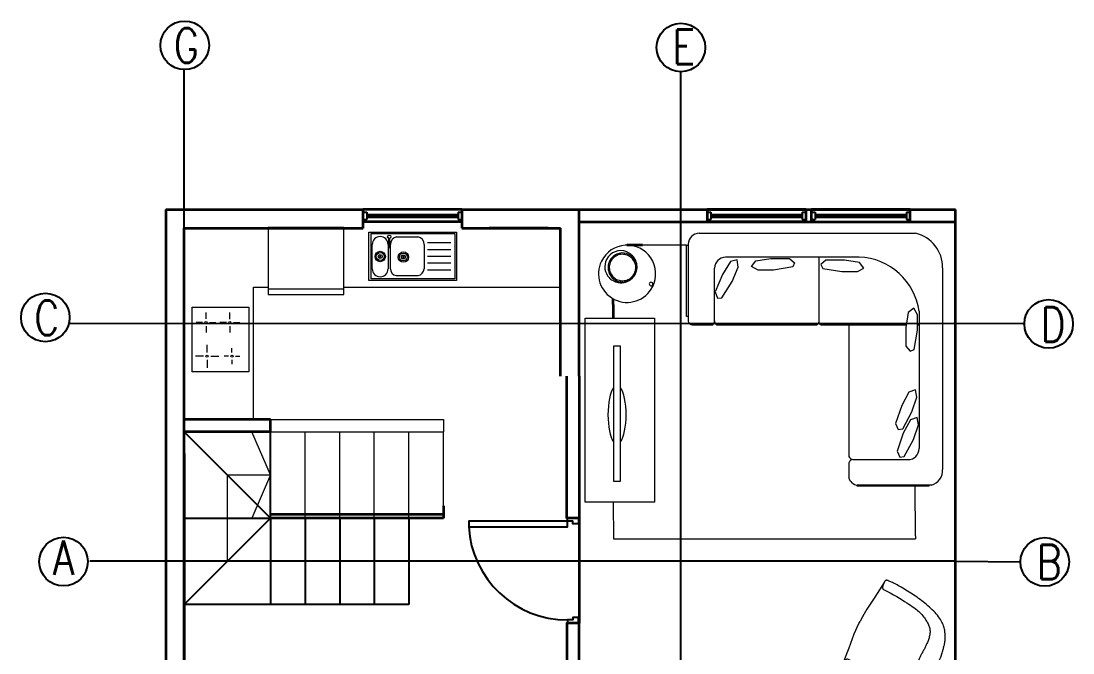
# Model space of a CAD drawing. Header units: inches. Extents: x 50.5 to 85.9, y 49.8 to 74.1.
# Drawn here: x 59.67 to 68.19, y 68.98 to 74.1 of the extents above; entities that cross this region are included whole.
import ezdxf

# ---------------------------------------------------------------- set-up
doc = ezdxf.new("R2010")
doc.units = ezdxf.units.IN
doc.header["$MEASUREMENT"] = 0
doc.linetypes.add('HIDDEN', pattern=[0.375, 0.25, -0.125])
for name, color, linetype, lineweight in [('A-DETL-MBND', 3, 'Continuous', 18), ('A-DOOR-FULL', 4, 'Continuous', 25), ('A-FLOR-LEVL', 7, 'Continuous', 35), ('A-FLOR-OVHD', 3, 'HIDDEN', 18), ('A-FLOR-STRS', 4, 'Continuous', 25), ('A-FURNITURE', 7, 'Continuous', 20), ('A-GLAZ-FULL', 4, 'Continuous', 25), ('A-WALL-FULL-EXTR', 7, 'Continuous', 35), ('A-WALL-FULL-INTR', 7, 'Continuous', 35), ('SEZIONI_medie_small_section', 2, 'Continuous', 25)]:
    doc.layers.add(name, color=color, linetype=linetype, lineweight=lineweight)
doc.styles.add('E-ROMANS', font='romans.shx', dxfattribs={"width": 0.8})

# ---------------------------------------------------------------- blocks, each defined once
blk = doc.blocks.new('A$C0A122CAD')
at = {"color": 7}
for points in [[(-87.8, 66.83), (-88.46, 66.83), (-89.05, 66.82), (-89.58, 66.8), (-90.06, 66.77), (-90.48, 66.74), (-90.87, 66.71), (-91.23, 66.67), (-91.56, 66.63), (-91.87, 66.59), (-92.18, 66.55), (-92.49, 66.5), (-92.8, 66.45), (-93.13, 66.39), (-93.49, 66.32), (-93.87, 66.25), (-94.3, 66.16), (-94.77, 66.07), (-95.28, 65.97), (-95.82, 65.86), (-96.37, 65.75), (-96.93, 65.64), (-97.48, 65.52), (-98.02, 65.41), (-98.53, 65.3), (-99, 65.2), (-99.45, 65.1), (-99.87, 64.99), (-100.29, 64.88), (-100.72, 64.75), (-101.15, 64.61), (-101.61, 64.44), (-102.11, 64.25), (-102.64, 64.02), (-103.21, 63.77), (-103.81, 63.48), (-104.43, 63.18), (-105.06, 62.85), (-105.7, 62.5), (-106.34, 62.13), (-106.97, 61.74), (-107.59, 61.34), (-108.19, 60.92), (-108.79, 60.47), (-109.37, 59.99), (-109.95, 59.47), (-110.51, 58.9), (-111.08, 58.27), (-111.63, 57.58), (-112.19, 56.83), (-112.74, 56.01), (-113.28, 55.12), (-113.81, 54.18), (-114.33, 53.18), (-114.83, 52.13), (-115.3, 51.03), (-115.76, 49.88), (-116.18, 48.69), (-116.58, 47.46), (-116.95, 46.21), (-117.3, 44.93), (-117.63, 43.63), (-117.93, 42.33), (-118.22, 41.03), (-118.48, 39.74), (-118.73, 38.46), (-118.96, 37.19), (-119.18, 35.93), (-119.38, 34.68), (-119.56, 33.43), (-119.73, 32.18), (-119.88, 30.93), (-120.01, 29.67), (-120.14, 28.41), (-120.24, 27.15), (-120.34, 25.9), (-120.42, 24.67), (-120.49, 23.47), (-120.55, 22.3), (-120.6, 21.18), (-120.64, 20.11), (-120.67, 19.1), (-120.69, 18.15), (-120.71, 17.26), (-120.71, 16.44), (-120.71, 15.68), (-120.7, 14.99), (-120.69, 14.36), (-120.67, 13.8), (-120.64, 13.31), (-120.61, 12.88), (-120.57, 12.5), (-120.52, 12.18), (-120.45, 11.9), (-120.38, 11.67), (-120.3, 11.47), (-120.2, 11.3), (-120.09, 11.16), (-119.96, 11.05), (-119.81, 10.96), (-119.64, 10.88), (-119.46, 10.83), (-119.25, 10.79), (-119.01, 10.76), (-118.75, 10.74), (-118.46, 10.73), (-118.15, 10.74), (-117.82, 10.74), (-117.48, 10.76), (-117.14, 10.79), (-116.79, 10.82), (-116.44, 10.85), (-116.1, 10.9), (-115.77, 10.95), (-115.46, 11.01), (-115.17, 11.09), (-114.89, 11.19), (-114.63, 11.33), (-114.4, 11.49), (-114.19, 11.7), (-114, 11.96)], [(-88.17, 66.83), (-87.5, 66.83), (-86.91, 66.82), (-86.38, 66.8), (-85.91, 66.77), (-85.48, 66.74), (-85.1, 66.71), (-84.74, 66.67), (-84.41, 66.63), (-84.09, 66.59), (-83.79, 66.55), (-83.48, 66.5), (-83.17, 66.45), (-82.83, 66.39), (-82.48, 66.32), (-82.09, 66.25), (-81.66, 66.16), (-81.19, 66.07), (-80.68, 65.97), (-80.15, 65.86), (-79.59, 65.75), (-79.04, 65.64), (-78.48, 65.52), (-77.95, 65.41), (-77.44, 65.3), (-76.97, 65.2), (-76.52, 65.1), (-76.09, 64.99), (-75.67, 64.88), (-75.25, 64.75), (-74.81, 64.61), (-74.35, 64.44), (-73.86, 64.25), (-73.33, 64.02), (-72.76, 63.77), (-72.16, 63.48), (-71.54, 63.18), (-70.91, 62.85), (-70.27, 62.5), (-69.63, 62.13), (-69, 61.74), (-68.38, 61.34), (-67.77, 60.92), (-67.18, 60.47), (-66.6, 59.99), (-66.02, 59.47), (-65.45, 58.9), (-64.89, 58.27), (-64.33, 57.58), (-63.78, 56.83), (-63.23, 56.01), (-62.68, 55.12), (-62.15, 54.18), (-61.64, 53.18), (-61.14, 52.13), (-60.66, 51.03), (-60.21, 49.88), (-59.78, 48.69), (-59.39, 47.46), (-59.01, 46.21), (-58.66, 44.93), (-58.34, 43.63), (-58.03, 42.33), (-57.75, 41.03), (-57.48, 39.74), (-57.23, 38.46), (-57, 37.19), (-56.79, 35.93), (-56.59, 34.68), (-56.41, 33.43), (-56.24, 32.18), (-56.09, 30.93), (-55.95, 29.67), (-55.83, 28.41), (-55.72, 27.15), (-55.63, 25.9), (-55.55, 24.67), (-55.48, 23.47), (-55.42, 22.3), (-55.37, 21.18), (-55.33, 20.11), (-55.3, 19.1), (-55.27, 18.15), (-55.26, 17.26), (-55.25, 16.44), (-55.25, 15.68), (-55.26, 14.99), (-55.28, 14.36), (-55.3, 13.8), (-55.32, 13.31), (-55.36, 12.88), (-55.4, 12.5), (-55.45, 12.18), (-55.51, 11.9), (-55.58, 11.67), (-55.67, 11.47), (-55.77, 11.3), (-55.88, 11.16), (-56.01, 11.05), (-56.16, 10.96), (-56.32, 10.88), (-56.51, 10.83), (-56.72, 10.79), (-56.95, 10.76), (-57.22, 10.74), (-57.5, 10.73), (-57.81, 10.74), (-58.14, 10.74), (-58.48, 10.76), (-58.83, 10.79), (-59.18, 10.82), (-59.53, 10.85), (-59.87, 10.9), (-60.19, 10.95), (-60.5, 11.01), (-60.8, 11.09), (-61.08, 11.19), (-61.33, 11.33), (-61.57, 11.49), (-61.78, 11.7), (-61.97, 11.96)], [(-114, 11.96), (-113.97, 14.82), (-113.9, 17.51), (-113.8, 20.03), (-113.67, 22.38), (-113.51, 24.57), (-113.35, 26.6), (-113.17, 28.47), (-113, 30.19), (-112.83, 31.77), (-112.67, 33.2), (-112.51, 34.52), (-112.34, 35.74), (-112.15, 36.88), (-111.95, 37.94), (-111.72, 38.95), (-111.47, 39.92), (-111.18, 40.87), (-110.87, 41.8), (-110.52, 42.7), (-110.16, 43.57), (-109.78, 44.41), (-109.39, 45.22), (-108.99, 45.99), (-108.58, 46.72), (-108.18, 47.4), (-107.78, 48.05), (-107.37, 48.65), (-106.96, 49.22), (-106.54, 49.75), (-106.1, 50.25), (-105.66, 50.71), (-105.2, 51.13), (-104.72, 51.53), (-104.23, 51.89), (-103.72, 52.22), (-103.18, 52.52), (-102.63, 52.8), (-102.06, 53.05), (-101.47, 53.27), (-100.86, 53.47), (-100.23, 53.65), (-99.59, 53.8), (-98.94, 53.94), (-98.28, 54.05), (-97.62, 54.15), (-96.96, 54.23), (-96.32, 54.3), (-95.69, 54.35), (-95.08, 54.39), (-94.48, 54.42), (-93.91, 54.44), (-93.34, 54.46), (-92.77, 54.47), (-92.21, 54.47), (-91.65, 54.48), (-91.09, 54.48), (-90.52, 54.48), (-89.96, 54.48), (-89.42, 54.48), (-88.94, 54.49), (-88.51, 54.49), (-88.17, 54.48), (-87.93, 54.48), (-87.8, 54.47)], [(-61.97, 11.96), (-61.99, 14.82), (-62.06, 17.51), (-62.17, 20.03), (-62.3, 22.38), (-62.45, 24.57), (-62.62, 26.6), (-62.79, 28.47), (-62.97, 30.19), (-63.13, 31.77), (-63.29, 33.2), (-63.46, 34.52), (-63.63, 35.74), (-63.81, 36.88), (-64.02, 37.94), (-64.24, 38.95), (-64.5, 39.92), (-64.78, 40.87), (-65.1, 41.8), (-65.44, 42.7), (-65.81, 43.57), (-66.19, 44.41), (-66.58, 45.22), (-66.98, 45.99), (-67.38, 46.72), (-67.78, 47.4), (-68.19, 48.05), (-68.6, 48.65), (-69.01, 49.22), (-69.43, 49.75), (-69.86, 50.25), (-70.31, 50.71), (-70.77, 51.13), (-71.24, 51.53), (-71.74, 51.89), (-72.25, 52.22), (-72.78, 52.52), (-73.33, 52.8), (-73.9, 53.05), (-74.49, 53.27), (-75.1, 53.47), (-75.73, 53.65), (-76.38, 53.8), (-77.03, 53.94), (-77.69, 54.05), (-78.35, 54.15), (-79.01, 54.23), (-79.65, 54.3), (-80.28, 54.35), (-80.89, 54.39), (-81.48, 54.42), (-82.06, 54.44), (-82.63, 54.46), (-83.19, 54.47), (-83.75, 54.47), (-84.32, 54.48), (-84.88, 54.48), (-85.45, 54.48), (-86.01, 54.48), (-86.54, 54.48), (-87.03, 54.49), (-87.45, 54.49), (-87.8, 54.48), (-88.04, 54.48), (-88.17, 54.47)], [(-118.31, 10.73), (-106.82, 9.68), (-97.16, 8.49), (-89.58, 8.12), (-87.98, 8.1)], [(-57.66, 10.73), (-69.15, 9.68), (-78.81, 8.49), (-86.39, 8.12), (-87.98, 8.1)]]:
    blk.add_lwpolyline(points, dxfattribs=at)

msp = doc.modelspace()

# ---------------------------------------------------------------- linework, layer by layer
at = {"layer": 'A-DETL-MBND', "color": 2}
msp.add_line((65.0151, 66.0138), (65.0151, 73.6913), dxfattribs=at)
at = {"layer": 'A-DOOR-FULL', "linetype": 'Continuous'}
for points in [[(64.0952, 70.0493), (64.0952, 70.0743), (64.1852, 70.0743), (64.1852, 70.0293), (64.1402, 70.0293), (64.1402, 70.0493), (64.0952, 70.0493)], [(63.2952, 70.0043), (64.0952, 70.0043), (64.0952, 70.0493), (63.2952, 70.0493), (63.2952, 70.0043)], [(64.0952, 69.2493), (64.0952, 69.2243), (64.1852, 69.2243), (64.1852, 69.2693), (64.1402, 69.2693), (64.1402, 69.2493), (64.0952, 69.2493)]]:
    msp.add_lwpolyline(points, dxfattribs=at)
msp.add_arc((64.0961, 70.0516), 0.8023, 183.38109, 269.93414, dxfattribs=at)
at = {"layer": 'A-FLOR-LEVL', "linetype": 'Continuous'}
for p, q in [((63.2402, 72.5743), (62.4402, 72.5743)), ((65.0151, 72.5743), (67.2402, 72.5743)), ((66.0279, 72.5743), (65.2279, 72.5743)), ((65.2279, 72.5743), (65.2279, 72.4743)), ((66.0279, 72.5743), (66.0279, 72.4743)), ((66.8731, 72.5743), (66.0731, 72.5743)), ((66.0731, 72.4743), (66.0731, 72.5743)), ((66.8731, 72.4743), (66.8731, 72.5743)), ((63.2402, 72.4743), (62.4402, 72.4743)), ((64.1902, 72.4743), (67.2402, 72.4743)), ((64.1902, 72.4743), (67.2402, 72.4743)), ((66.0279, 72.4743), (65.2279, 72.4743)), ((66.0279, 72.4743), (66.0731, 72.4743))]:
    msp.add_line(p, q, dxfattribs=at)
msp.add_lwpolyline([(64.1902, 70.0743), (64.1902, 69.2243)], dxfattribs=at)
at = {"layer": 'A-FLOR-OVHD', "linetype": 'Continuous'}
for p, q in [((65.3779, 72.4743), (65.8779, 72.4743)), ((61.6902, 70.8743), (63.0902, 70.8743)), ((63.0902, 70.8743), (63.0902, 70.7743)), ((61.6902, 70.7743), (63.0902, 70.7743)), ((61.9702, 70.0743), (61.9702, 70.7743)), ((62.2502, 70.0743), (62.2502, 70.7743)), ((62.5302, 70.0743), (62.5302, 70.7743)), ((62.8102, 70.0743), (62.8102, 70.7743)), ((63.0902, 70.1743), (63.0902, 70.7743)), ((61.3402, 69.7243), (61.3402, 70.4243)), ((61.3402, 70.4243), (61.6902, 70.4243)), ((62.8102, 69.7243), (61.3402, 69.7243))]:
    msp.add_line(p, q, dxfattribs=at)
for points in [[(61.6902, 70.4243), (61.5389, 70.7743)], [(61.6902, 70.4243), (61.5389, 70.0743)]]:
    msp.add_lwpolyline(points, dxfattribs=at)
at = {"layer": 'A-FLOR-STRS', "linetype": 'Continuous', "ltscale": 0.001}
for q in [(60.9902, 70.7743), (61.6902, 70.7743)]:
    msp.add_line((61.6902, 70.0743), q, dxfattribs=at)
at = {"layer": 'A-FLOR-STRS', "linetype": 'Continuous'}
for p, q in [((60.9902, 70.0743), (61.6902, 70.0743)), ((61.6902, 70.0743), (61.6902, 69.3743)), ((61.9702, 70.0743), (61.9702, 69.3743)), ((62.2502, 70.0743), (62.2502, 69.3743)), ((62.5302, 70.0743), (62.5302, 69.3743)), ((62.8102, 70.0743), (62.8102, 69.3743)), ((62.8102, 69.3743), (60.9902, 69.3743))]:
    msp.add_line(p, q, dxfattribs=at)
at = {"layer": 'A-FLOR-STRS', "linetype": 'Continuous', "ltscale": 15}
msp.add_line((61.6902, 70.0743), (60.9902, 69.3743), dxfattribs=at)
at = {"layer": 'A-FURNITURE', "color": 0, "linetype": 'Continuous'}
for p, q in [((61.6716, 72.4234), (61.6716, 71.8857)), ((62.2834, 71.8857), (62.2834, 72.4234)), ((65.1641, 72.3832), (66.9175, 72.3832)), ((62.5141, 72.0944), (62.5141, 72.2918)), ((62.6423, 72.2918), (62.6423, 72.0944)), ((62.6458, 72.3418), (62.6458, 72.3105)), ((62.6458, 72.3105), (62.6458, 72.2677)), ((62.6497, 72.3192), (62.6497, 72.3408)), ((62.653, 72.3192), (62.6497, 72.3192)), ((62.653, 72.3408), (62.653, 72.3192)), ((62.657, 72.3193), (62.657, 72.3418)), ((62.657, 72.2677), (62.657, 72.3193)), ((62.6609, 72.0944), (62.6609, 72.2918)), ((62.7104, 72.3546), (62.8833, 72.3546)), ((62.9355, 72.2918), (62.9355, 72.0944)), ((62.9612, 72.3076), (63.1519, 72.3076)), ((62.6458, 72.2677), (62.657, 72.2677)), ((62.9612, 72.2525), (63.1519, 72.2525)), ((65.0594, 72.2855), (64.7049, 72.287)), ((62.9605, 72.1422), (63.1519, 72.1422)), ((62.9615, 72.1975), (63.1519, 72.1975)), ((62.7086, 72.0395), (62.8847, 72.0395)), ((62.9612, 72.0859), (63.1519, 72.0859)), ((67.1361, 72.1038), (67.1361, 70.4694)), ((62.2834, 71.9309), (61.6716, 71.9309)), ((61.6716, 71.8857), (62.2834, 71.8857)), ((62.2834, 71.8857), (62.2834, 71.9309)), ((61.1666, 71.6882), (61.1666, 71.7398)), ((61.36, 71.6879), (61.36, 71.7402)), ((61.1382, 71.6588), (61.0858, 71.6588)), ((61.1666, 71.6312), (61.1666, 71.5783)), ((61.1957, 71.6588), (61.2471, 71.6588)), ((61.3313, 71.6592), (61.2794, 71.6592)), ((61.3601, 71.6306), (61.3601, 71.5788)), ((61.3884, 71.6592), (61.4404, 71.6592)), ((61.1758, 71.4161), (61.1758, 71.48)), ((61.3772, 71.4155), (61.3772, 71.4515)), ((64.4683, 71.4679), (64.4683, 70.3738)), ((64.5268, 71.4679), (64.4683, 71.4679)), ((64.5268, 70.3738), (64.5268, 71.4679)), ((61.1469, 71.387), (61.0826, 71.387)), ((61.1758, 71.3579), (61.1758, 71.2935)), ((61.2048, 71.387), (61.2692, 71.387)), ((61.3485, 71.3868), (61.3126, 71.3868)), ((61.3772, 71.358), (61.3772, 71.3226)), ((61.406, 71.3868), (61.4418, 71.3868)), ((64.4683, 70.3738), (64.5268, 70.3738)), ((66.917, 69.9309), (66.9131, 70.3341)), ((64.4652, 70.2047), (64.4681, 69.9072)), ((64.4681, 69.9072), (66.917, 69.9072)), ((66.917, 69.9309), (66.917, 69.9072))]:
    msp.add_line(p, q, dxfattribs=at)
at = {"layer": 'A-FURNITURE', "color": 7, "linetype": 'Continuous'}
for p, q in [((65.0737, 72.2937), (65.0737, 71.6705)), ((66.4607, 72.1894), (65.3771, 72.1894)), ((66.1337, 72.1894), (66.1337, 71.6618)), ((65.2877, 71.6666), (65.2877, 72.0999)), ((66.9456, 71.751), (66.9456, 70.638)), ((65.107, 71.6411), (65.273, 71.6412)), ((65.3023, 71.6412), (66.1162, 71.6415)), ((66.1511, 71.6415), (66.8414, 71.6418)), ((66.3766, 71.6333), (66.3766, 70.575)), ((66.932, 71.6418), (66.9456, 71.6418)), ((66.3766, 70.5221), (66.3766, 70.3958)), ((66.4094, 70.5485), (66.8561, 70.5485)), ((67.0452, 70.3415), (66.4437, 70.3415))]:
    msp.add_line(p, q, dxfattribs=at)
at = {"layer": 'A-FURNITURE', "linetype": 'Continuous'}
for p, q in [((61.5505, 70.8755), (61.5505, 71.9463)), ((61.5505, 71.9463), (61.6716, 71.9463)), ((62.2834, 71.9463), (64.04, 71.9463)), ((64.2403, 71.6947), (64.8009, 71.6947))]:
    msp.add_line(p, q, dxfattribs=at)
at = {"layer": 'A-FURNITURE', "color": 0, "linetype": 'Continuous'}
for points in [[(63.1958, 71.9991), (62.4882, 71.9991, -0.414214), (62.4874, 71.9999), (62.4874, 72.3914, -0.414214), (62.4882, 72.3922), (63.1958, 72.3922, -0.414214), (63.1966, 72.3914), (63.1966, 71.9999, -0.414214)], [(62.5059, 72.3798), (63.1806, 72.3798, -0.425509), (63.1823, 72.3784), (63.1823, 72.0142, -0.376877), (63.1812, 72.0129), (62.506, 72.0129, -0.388157), (62.5044, 72.0145), (62.5044, 72.3785, -0.39883)], [(61.054, 71.2618), (61.054, 71.7839, -0.414214), (61.0546, 71.7845), (61.514, 71.7845, -0.414214), (61.5146, 71.7839), (61.5146, 71.2612), (61.0546, 71.2612, -0.414214)]]:
    msp.add_lwpolyline(points, format="xyb", close=True, dxfattribs=at)
for points in [[(64.6464, 72.0531), (64.6485, 72.0576), (64.6505, 72.0622), (64.6522, 72.0668), (64.6538, 72.0715), (64.6552, 72.0763), (64.6564, 72.0812), (64.6575, 72.0861), (64.6583, 72.091), (64.6589, 72.096), (64.6594, 72.101), (64.6596, 72.1061), (64.6596, 72.1111), (64.6595, 72.1162), (64.6591, 72.1213), (64.6585, 72.1264), (64.6578, 72.1315), (64.6568, 72.1366), (64.6556, 72.1417), (64.6542, 72.1467), (64.6526, 72.1517), (64.6508, 72.1566), (64.6488, 72.1615), (64.6466, 72.1664), (64.6441, 72.1711), (64.6415, 72.1758), (64.6387, 72.1804), (64.6357, 72.1849), (64.6325, 72.1893), (64.6291, 72.1935), (64.6255, 72.1976), (64.6218, 72.2016), (64.6179, 72.2055), (64.6138, 72.2092), (64.6096, 72.2127), (64.6052, 72.2161), (64.6007, 72.2193), (64.596, 72.2223), (64.5912, 72.2251), (64.5864, 72.2278), (64.5814, 72.2302), (64.5763, 72.2324)], [(64.4601, 72.0016), (64.465, 71.9989), (64.4699, 71.9963), (64.4749, 71.994), (64.48, 71.9918), (64.4852, 71.9899), (64.4905, 71.9882), (64.4958, 71.9866), (64.5011, 71.9854), (64.5065, 71.9843), (64.512, 71.9834), (64.5174, 71.9828), (64.5229, 71.9824), (64.5283, 71.9822), (64.5337, 71.9823), (64.5391, 71.9825), (64.5445, 71.983), (64.5498, 71.9837), (64.5551, 71.9846), (64.5603, 71.9857), (64.5654, 71.987), (64.5705, 71.9885), (64.5755, 71.9902), (64.5803, 71.9921), (64.5851, 71.9941), (64.5898, 71.9964), (64.5943, 71.9988), (64.5988, 72.0014), (64.6031, 72.0041), (64.6073, 72.007), (64.6113, 72.0101), (64.6153, 72.0133), (64.619, 72.0167), (64.6226, 72.0201), (64.6261, 72.0238), (64.6294, 72.0275), (64.6326, 72.0314), (64.6356, 72.0353), (64.6384, 72.0394), (64.6411, 72.0436), (64.6436, 72.0479), (64.646, 72.0523), (64.6464, 72.0531)], [(64.8009, 71.6947), (64.8009, 70.2047), (64.2403, 70.2047), (64.2403, 71.6947)]]:
    msp.add_lwpolyline(points, dxfattribs=at)
at = {"layer": 'A-FURNITURE', "color": 7, "linetype": 'Continuous'}
for points in [[(65.0594, 72.2855), (65.0737, 72.2855), (65.0737, 71.709), (65.0594, 71.709)], [(66.4437, 70.3415), (67.0251, 70.3415), (67.0251, 70.3341), (66.4437, 70.3341)]]:
    msp.add_lwpolyline(points, close=True, dxfattribs=at)
for points in [[(65.4309, 71.9925), (65.4786, 72.1085), (65.4711, 72.1679), (65.417, 72.1534), (65.3521, 72.0488), (65.2941, 71.9076), (65.3116, 71.8579), (65.3481, 71.8588), (65.4309, 71.9925)], [(65.7657, 72.0844), (65.6403, 72.0844), (65.5882, 72.1139), (65.6222, 72.1584), (65.7436, 72.1787), (65.8963, 72.1787), (65.9356, 72.1437), (65.9209, 72.1103), (65.7657, 72.0844)], [(66.3201, 72.0718), (66.4455, 72.0718), (66.4976, 72.1013), (66.4637, 72.1458), (66.3422, 72.1661), (66.1896, 72.1661), (66.1502, 72.1311), (66.165, 72.0976), (66.3201, 72.0718)], [(66.932, 71.5971), (66.932, 71.7225), (66.9024, 71.7746), (66.858, 71.7407), (66.8377, 71.6192), (66.8377, 71.4666), (66.8727, 71.4272), (66.9061, 71.442), (66.932, 71.5971)], [(66.8869, 70.9354), (66.9273, 71.0541), (66.9161, 71.1129), (66.863, 71.0951), (66.8047, 70.9867), (66.7556, 70.8421), (66.7761, 70.7936), (66.8125, 70.7968), (66.8869, 70.9354)], [(66.8994, 70.7111), (66.9398, 70.8298), (66.9286, 70.8887), (66.8756, 70.8708), (66.8173, 70.7624), (66.7681, 70.6179), (66.7886, 70.5693), (66.825, 70.5725), (66.8994, 70.7111)]]:
    msp.add_lwpolyline(points, dxfattribs=at)
at = {"layer": 'A-FURNITURE', "color": 0, "linetype": 'Continuous'}
for centre, radius in [((62.6514, 72.3547), 0.014), ((62.5784, 72.1946), 0.042), ((62.5784, 72.1946), 0.0317), ((62.5784, 72.1946), 0.0157), ((62.7659, 72.1903), 0.042), ((62.7659, 72.1903), 0.0317), ((62.7659, 72.1903), 0.0157), ((62.5784, 72.1946), 0.00498), ((62.7659, 72.1903), 0.00498), ((61.167, 71.6591), 0.00977), ((61.3598, 71.659), 0.00907), ((61.1754, 71.3868), 0.00903), ((61.3772, 71.3871), 0.00893)]:
    msp.add_circle(centre, radius, dxfattribs=at)
at = {"layer": 'A-FURNITURE', "color": 7, "linetype": 'Continuous'}
for centre, radius, start, end in [((65.1641, 72.2937), 0.0895, 90, 180), ((66.8506, 72.1056), 0.2854, 359.62521, 76.46335), ((65.3771, 72.0999), 0.0895, 90, 180), ((66.4407, 71.6799), 0.5099, 8.02146, 87.7588), ((65.107, 71.6747), 0.0336, 187.07991, 270), ((65.2518, 71.6704), 0.0361, 305.96146, 6.03927), ((65.3236, 71.6704), 0.0361, 173.96073, 234.03854), ((66.1119, 71.6629), 0.0218, 281.39535, 357.14127), ((66.1555, 71.6629), 0.0218, 182.85873, 258.42114), ((66.3955, 71.6222), 0.022, 117.8423, 149.74503), ((66.8561, 70.638), 0.0895, 270, 0), ((66.413, 70.5866), 0.0383, 197.76583, 264.587), ((66.413, 70.5104), 0.0383, 95.413, 162.23417), ((67.0141, 70.4598), 0.1223, 284.70452, 4.47615), ((66.4528, 70.4217), 0.0805, 192.25071, 265.28233)]:
    msp.add_arc(centre, radius, start, end, dxfattribs=at)
at = {"layer": 'A-FURNITURE', "color": 0, "linetype": 'Continuous'}
for centre, radius, start, end in [((62.5782, 72.2918), 0.0641, 0, 180), ((62.7255, 72.2918), 0.0646, 103.47059, 180), ((62.8725, 72.2925), 0.063, 359.32088, 80.15951), ((64.579, 72.0545), 0.2318, 333.52319, 153.52319), ((64.579, 72.0545), 0.2318, 153.52319, 333.52319), ((62.5782, 72.0944), 0.0641, 180, 0), ((62.7163, 72.0944), 0.0555, 180, 261.94104), ((62.8738, 72.1006), 0.0621, 280.14192, 354.29102), ((64.4982, 72.0764), 0.0839, 219.22343, 243.04488), ((64.7734, 71.9719), 0.0145, 153.52319, 333.52319), ((64.7734, 71.9719), 0.0145, 333.52319, 153.52319)]:
    msp.add_arc(centre, radius, start, end, dxfattribs=at)
for centre, major_axis, ratio, start_param, end_param in [((64.5265, 72.1129), (0.0577, 0.1159), 0.984808, 6.351563, 7.853982), ((64.5412, 72.1055), (0.0527, 0.1059), 0.984808, 0.872665, 1.22173), ((64.5412, 72.1055), (0.0527, 0.1059), 0.984808, 0.523599, 0.872665), ((64.5412, 72.1055), (0.0527, 0.1059), 0.984808, 6.108652, 6.806784), ((64.5265, 72.1129), (0.0577, 0.1159), 0.984808, 1.570796, 2.792527), ((64.5412, 72.1055), (0.0527, 0.1059), 0.984808, 1.570796, 1.919862), ((64.5412, 72.1055), (0.0527, 0.1059), 0.984808, 1.22173, 1.570796), ((64.5412, 72.1055), (0.0527, 0.1059), 0.984808, 5.410521, 6.108652), ((64.5412, 72.1055), (0.0527, 0.1059), 0.984808, 5.061455, 5.410521), ((64.5412, 72.1055), (0.0527, 0.1059), 0.984808, 1.919862, 2.268928), ((64.5412, 72.1055), (0.0527, 0.1059), 0.984808, 2.268928, 2.617994), ((64.5412, 72.1055), (0.0527, 0.1059), 0.984808, 2.617994, 3.316126), ((64.5412, 72.1055), (0.0527, 0.1059), 0.984808, 4.014257, 4.712389), ((64.5412, 72.1055), (0.0527, 0.1059), 0.984808, 4.712389, 5.061455), ((64.5412, 72.1055), (0.0527, 0.1059), 0.984808, 3.316126, 4.014257), ((64.4976, 70.9123), (0, 0.2387), 0.307659, 0.4108, 2.730793), ((64.4976, 70.9123), (0, 0.2387), 0.307659, 3.551393, 5.873385)]:
    msp.add_ellipse(centre, major_axis=major_axis, ratio=ratio, start_param=start_param, end_param=end_param, dxfattribs=at)
for points, knots in [([(64.5281, 72.2115), (64.5211, 72.2106), (64.5073, 72.2075), (64.4943, 72.2019), (64.4883, 72.1984)], [0.6875, 0.6875, 0.6875, 0.6875, 0.75, 0.8125, 0.8125, 0.8125, 0.8125]), ([(64.4379, 72.1336), (64.4361, 72.1268), (64.4337, 72.1129), (64.4342, 72.0988), (64.4352, 72.0918)], [0.0625, 0.0625, 0.0625, 0.0625, 0.125, 0.1875, 0.1875, 0.1875, 0.1875]), ([(64.6486, 72.1186), (64.6477, 72.1255), (64.6428, 72.1462), (64.632, 72.1647), (64.6227, 72.1753)], [0.1875, 0.1875, 0.1875, 0.1875, 0.25, 0.375, 0.375, 0.375, 0.375]), ([(64.4352, 72.0918), (64.4361, 72.0848), (64.4394, 72.0711), (64.4452, 72.0583), (64.4488, 72.0522)], [0.1875, 0.1875, 0.1875, 0.1875, 0.25, 0.3125, 0.3125, 0.3125, 0.3125]), ([(64.4488, 72.0522), (64.4523, 72.0461), (64.4605, 72.0346), (64.4708, 72.025), (64.4764, 72.0207)], [0.3125, 0.3125, 0.3125, 0.3125, 0.375, 0.4375, 0.4375, 0.4375, 0.4375]), ([(64.6127, 72.0241), (64.6181, 72.0287), (64.6278, 72.0389), (64.6353, 72.0507), (64.6384, 72.0571)], [0.875, 0.875, 0.875, 0.875, 0.9375, 1, 1, 1, 1]), ([(64.4764, 72.0207), (64.482, 72.0164), (64.4999, 72.0052), (64.5207, 71.9995), (64.5347, 71.9984)], [0.4375, 0.4375, 0.4375, 0.4375, 0.5, 0.625, 0.625, 0.625, 0.625])]:
    msp.add_open_spline(points, degree=3, knots=knots, dxfattribs=at)
for points in [[(64.5491, 72.2119), (64.5421, 72.2125), (64.5351, 72.2123), (64.5281, 72.2114)], [(64.5699, 72.2083), (64.5631, 72.2102), (64.5561, 72.2114), (64.5491, 72.2119)], [(64.5895, 72.2008), (64.5832, 72.204), (64.5766, 72.2065), (64.5698, 72.2084)], [(64.4453, 72.1533), (64.4422, 72.1469), (64.4397, 72.1404), (64.4379, 72.1336)], [(64.4565, 72.1711), (64.4522, 72.1655), (64.4485, 72.1596), (64.4453, 72.1533)], [(64.471, 72.1863), (64.4657, 72.1817), (64.4606, 72.1768), (64.4565, 72.1711)], [(64.4883, 72.1984), (64.4821, 72.195), (64.4765, 72.1908), (64.471, 72.1863)], [(64.6227, 72.1753), (64.6134, 72.1858), (64.6021, 72.1946), (64.5895, 72.2008)], [(64.6384, 72.0571), (64.6416, 72.0635), (64.6441, 72.07), (64.6459, 72.0768)], [(64.6459, 72.0768), (64.6477, 72.0835), (64.6489, 72.0905), (64.6493, 72.0975)], [(64.6493, 72.0975), (64.6498, 72.1046), (64.6495, 72.1116), (64.6486, 72.1186)], [(64.5347, 71.9984), (64.5487, 71.9974), (64.5628, 71.9992), (64.5763, 72.0035)], [(64.5763, 72.0035), (64.5829, 72.0057), (64.5894, 72.0085), (64.5955, 72.012)], [(64.5955, 72.012), (64.6016, 72.0154), (64.6073, 72.0196), (64.6127, 72.0241)]]:
    msp.add_open_spline(points, degree=3, dxfattribs=at)
at = {"layer": 'A-GLAZ-FULL', "linetype": 'Continuous'}
for p, q in [((62.4402, 72.5543), (62.4702, 72.5543)), ((63.2102, 72.5543), (63.2402, 72.5543)), ((65.2279, 72.5543), (65.2579, 72.5543)), ((65.9979, 72.5543), (66.0279, 72.5543)), ((66.0731, 72.5543), (66.1031, 72.5543)), ((66.8431, 72.5543), (66.8731, 72.5543)), ((62.4402, 72.4943), (62.4702, 72.4943)), ((62.4702, 72.5343), (63.2102, 72.5343)), ((62.4702, 72.5243), (63.2102, 72.5243)), ((62.4702, 72.5143), (63.2102, 72.5143)), ((63.2102, 72.4943), (63.2402, 72.4943)), ((65.2279, 72.4943), (65.2579, 72.4943)), ((65.2579, 72.5343), (65.9979, 72.5343)), ((65.2579, 72.5243), (65.9979, 72.5243)), ((65.2579, 72.5143), (65.9979, 72.5143)), ((65.9979, 72.4943), (66.0279, 72.4943)), ((66.0731, 72.4943), (66.1031, 72.4943)), ((66.1031, 72.5343), (66.8431, 72.5343)), ((66.1031, 72.5243), (66.8431, 72.5243)), ((66.1031, 72.5143), (66.8431, 72.5143)), ((66.8431, 72.4943), (66.8731, 72.4943))]:
    msp.add_line(p, q, dxfattribs=at)
at = {"layer": 'A-GLAZ-FULL', "linetype": 'Continuous', "ltscale": 0.001}
for p, q in [((62.4702, 72.5543), (62.4702, 72.4943)), ((63.2102, 72.5543), (63.2102, 72.4943)), ((65.2579, 72.5543), (65.2579, 72.4943)), ((65.9979, 72.5543), (65.9979, 72.4943)), ((66.1031, 72.5543), (66.1031, 72.4943)), ((66.8431, 72.5543), (66.8431, 72.4943))]:
    msp.add_line(p, q, dxfattribs=at)
at = {"layer": 'A-WALL-FULL-EXTR', "linetype": 'Continuous'}
for p, q in [((60.8402, 72.5743), (62.4402, 72.5743)), ((60.8402, 72.5743), (60.8402, 66.5743)), ((62.4402, 72.4243), (62.4402, 72.5743)), ((63.2402, 72.5743), (63.2402, 72.4243)), ((63.2402, 72.5743), (64.0402, 72.5743)), ((64.0402, 72.5743), (64.1902, 72.5743)), ((64.1902, 72.5743), (67.2402, 72.5743)), ((67.2402, 66.5743), (67.2402, 72.5743))]:
    msp.add_line(p, q, dxfattribs=at)
at = {"layer": 'A-WALL-FULL-EXTR', "color": 7, "linetype": 'Continuous'}
for p, q in [((64.7049, 72.287), (64.5777, 72.2862)), ((64.4652, 71.8057), (64.4652, 71.8528)), ((64.4652, 71.8057), (64.4652, 71.6947))]:
    msp.add_line(p, q, dxfattribs=at)
at = {"layer": 'A-WALL-FULL-INTR', "linetype": 'Continuous'}
for p, q in [((64.1902, 71.2243), (64.1902, 72.5743)), ((60.9902, 66.7243), (60.9902, 72.4243)), ((60.9902, 72.4243), (62.4402, 72.4243)), ((63.2402, 72.4243), (64.0402, 72.4243)), ((64.0402, 71.2243), (64.0402, 72.4243))]:
    msp.add_line(p, q, dxfattribs=at)
at = {"layer": 'A-WALL-FULL-INTR', "color": 0, "linetype": 'Continuous'}
msp.add_line((62.2834, 72.4234), (61.6716, 72.4234), dxfattribs=at)
at = {"layer": 'A-WALL-FULL-INTR', "linetype": 'Continuous', "ltscale": 0.001}
for p, q in [((63.9402, 72.4243), (63.4602, 72.4243)), ((61.6902, 70.8743), (60.9902, 70.8743)), ((61.6902, 70.7743), (61.6902, 70.8743)), ((61.6902, 70.7743), (60.9902, 70.7743)), ((63.0902, 70.1743), (63.0902, 70.0743)), ((63.0902, 70.1028), (61.6902, 70.1028)), ((63.0902, 70.0743), (61.6902, 70.0743))]:
    msp.add_line(p, q, dxfattribs=at)
at = {"layer": 'A-WALL-FULL-INTR', "linetype": 'Continuous'}
for points in [[(64.1902, 71.2243), (64.1902, 70.0743), (64.0902, 70.0743), (64.0902, 71.2243)], [(64.1902, 67.9243), (64.1902, 69.2243), (64.0902, 69.2243), (64.0902, 67.9243)]]:
    msp.add_lwpolyline(points, dxfattribs=at)
at = {"layer": 'SEZIONI_medie_small_section'}
for p, q in [((60.9902, 72.4243), (60.9902, 73.7079)), ((60.9902, 72.4243), (60.9936, 65.9917)), ((67.7878, 71.6497), (60.0501, 71.6516)), ((67.7878, 71.6497), (67.7878, 71.6497)), ((67.2402, 69.7243), (67.767, 69.7193))]:
    msp.add_line(p, q, dxfattribs=at)
at = {"layer": 'SEZIONI_medie_small_section', "color": 2}
for p, q in [((65.0151, 66.0138), (65.0151, 73.6913)), ((67.2402, 69.7243), (60.2262, 69.7243))]:
    msp.add_line(p, q, dxfattribs=at)
at = {"layer": 'SEZIONI_medie_small_section'}
for centre in [(60.9942, 73.9059), (65.0151, 73.8884), (59.8646, 71.7004), (67.9954, 71.6485), (60.0118, 69.7218), (67.964, 69.7193)]:
    msp.add_circle(centre, 0.197, dxfattribs=at)

# ---------------------------------------------------------------- block references
at = {"layer": 'A-FURNITURE', "color": 7, "linetype": 'Continuous', "xscale": 0.01219900759473968, "yscale": 0.01219900759473968, "zscale": 0.01219900759473968, "rotation": 243.1140636737459}
msp.add_blockref('A$C0A122CAD', (65.8932, 68.325), dxfattribs=at)

# ---------------------------------------------------------------- texts
at = {"layer": 'SEZIONI_medie_small_section', "char_height": 0.2803, "attachment_point": 1, "style": 'E-ROMANS'}
for s, insert in [('G', (60.906, 74.0451)), ('E', (64.9473, 74.0337)), ('C', (59.7752, 71.8367)), ('D', (67.9301, 71.784)), ('A', (59.9257, 69.8937)), ('B', (67.8982, 69.8587))]:
    msp.add_mtext_dynamic_manual_height_columns(s, width=0.345018, gutter_width=9, heights=[0], dxfattribs=dict(at, insert=insert))

doc.saveas('drawing.dxf')
